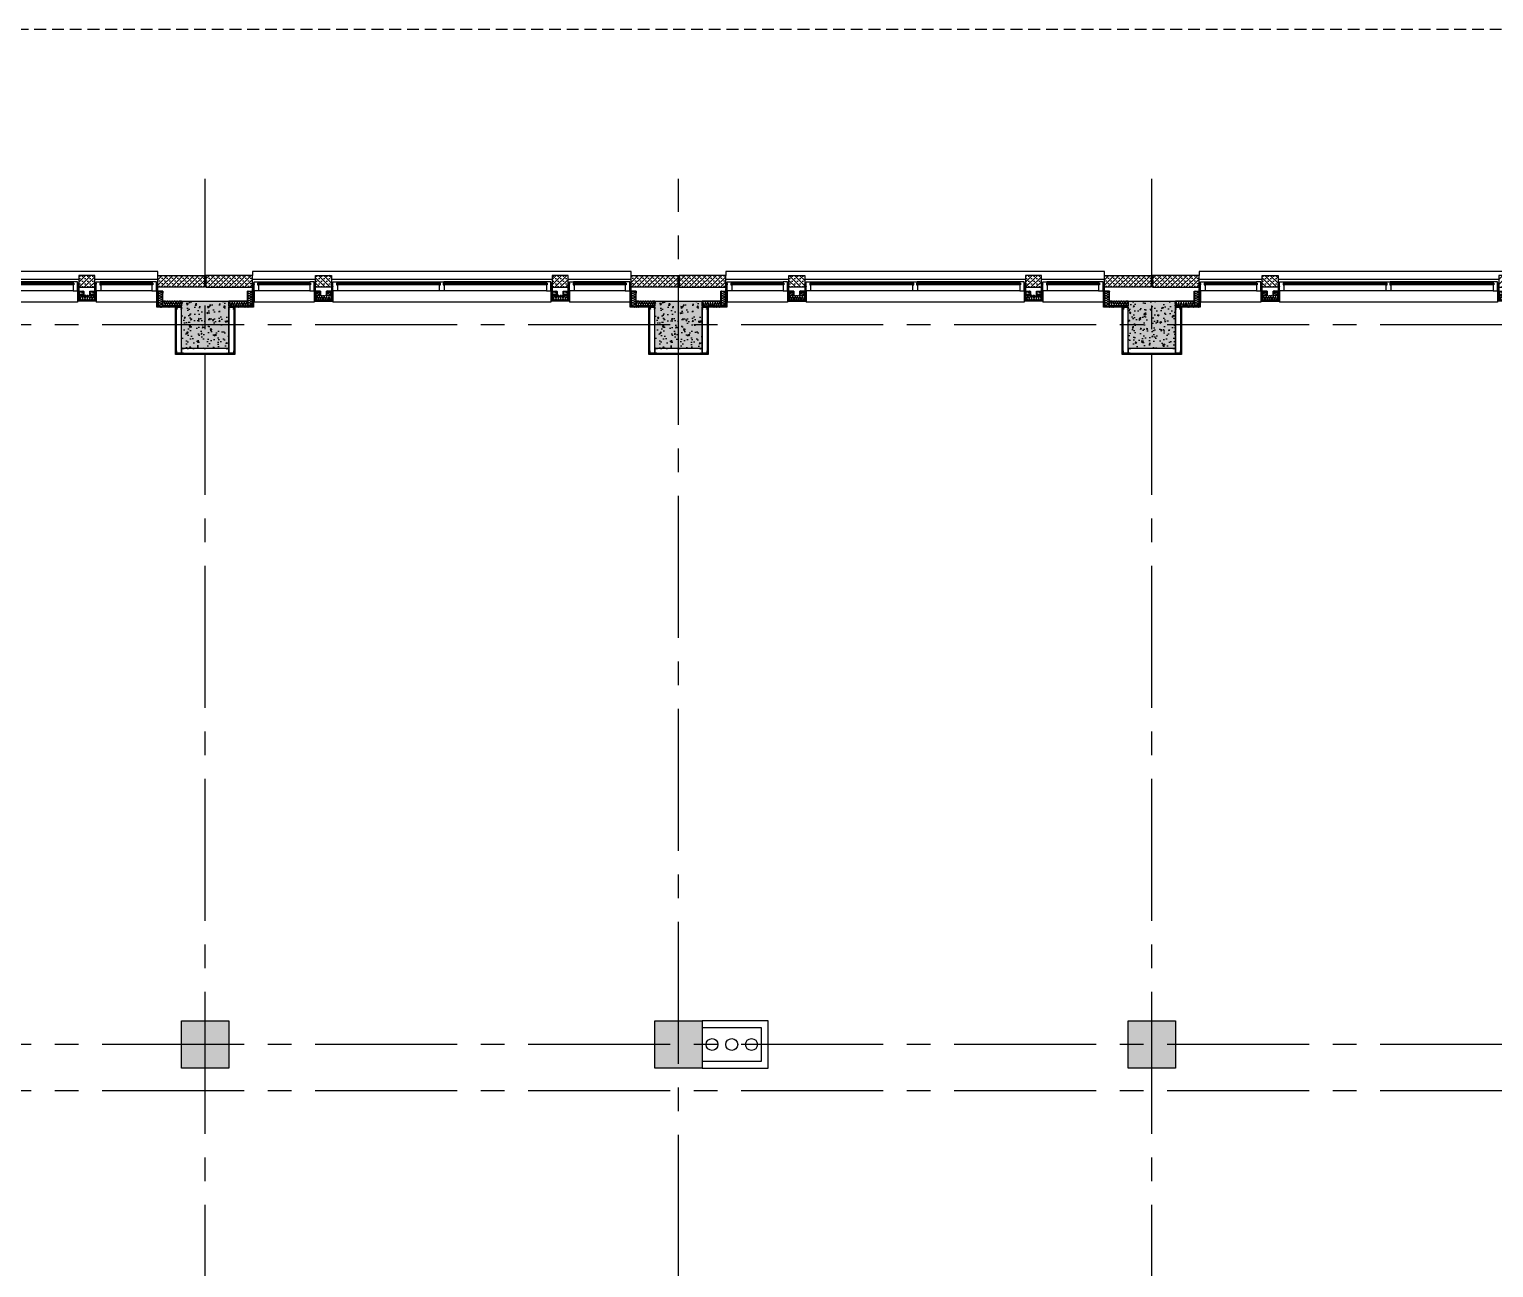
# Model space of a CAD drawing. Header units: inches. Extents: x 492 to 3438, y 475 to 1734.
# Drawn here: x 1234 to 1977, y 1106 to 1734 of the extents above; entities that cross this region are included whole.
import ezdxf

# ---------------------------------------------------------------- set-up
doc = ezdxf.new("R2010")
doc.units = ezdxf.units.IN
doc.header["$LTSCALE"] = 96
doc.header["$MEASUREMENT"] = 0
doc.linetypes.add('CENTER2', pattern=[1.125, 0.75, -0.125, 0.125, -0.125])
doc.linetypes.add('HIDDEN4', pattern=[0.09375, 0.0625, -0.03125])
for name, color, linetype in [('A-Cols-Bldg', 235, 'Continuous'), ('A-Flor-Pfix-Exst', 43, 'Continuous'), ('A-Glaz-Exst', 53, 'Continuous'), ('A-GRID-LINE', 13, 'CENTER2'), ('A-Wall-Bldg', 235, 'Continuous'), ('A-Wall-Bldg-Belw', 235, 'HIDDEN4'), ('DDET-HATCH', 44, 'Continuous'), ('DET-02', 5, 'Continuous'), ('DET-09', 33, 'Continuous')]:
    doc.layers.add(name, color=color, linetype=linetype)

# ---------------------------------------------------------------- blocks, each defined once
blk = doc.blocks.new('ww-45t-top-bottom')
blk.add_lwpolyline([(0, 0), (0, -2.25), (-0.56, -2.25)])
blk.add_lwpolyline([(0, -2.25), (-0.56, -2.25), (-0.56, -1.81), (-1.56, -1.81), (-1.56, -2.25), (-4.5, -2.25), (-4.5, 0), (0, 0)], close=True)
blk = doc.blocks.new('ww-45t-mid')
at = {"flags": 128}
blk.add_lwpolyline([(-0.56, 0), (0, 0), (0, -2.25), (-0.56, -2.25), (-0.56, -1.81), (-1.56, -1.81), (-1.56, -2.25), (-4.5, -2.25), (-4.5, 0), (-1.56, 0), (-1.56, -0.44), (-0.56, -0.44)], close=True, dxfattribs=at)
blk.add_lwpolyline([(-0.56, 0), (0, 0), (0, -2.25), (-0.56, -2.25)], dxfattribs=at)
blk = doc.blocks.new('sealant-plan')
at = {"layer": 'DET-09'}
for radius, start, end in [(0.5, 194.38833, 345.61145), (0.438, 196.4986, 343.50119), (0.375, 199.34917, 340.65062), (0.312, 203.42757, 336.57222)]:
    blk.add_arc((0.48, 0.12), radius, start, end, dxfattribs=at)
blk = doc.blocks.new('sealant-backer-rod-plan')
at = {"layer": 'DET-02'}
blk.add_arc((0, -1.5), 0.312, 23.42778, 156.57243, dxfattribs=at)
at = {"layer": 'DET-09'}
blk.add_circle((0, -0.5), 0.5, dxfattribs=at)
for radius, start, end in [(0.5, 14.38855, 165.61167), (0.438, 16.49881, 163.5014), (0.375, 19.34938, 160.65083)]:
    blk.add_arc((0, -1.5), radius, start, end, dxfattribs=at)
blk = doc.blocks.new('sealant-backer-rod-blocking')
for p, q in [((-0.74, 4.62), (0.01, 4.62)), ((-0.74, 4.62), (0.01, 1.92)), ((-0.74, 1.92), (0.01, 4.62)), ((-0.74, 4.62), (-0.74, 1.92)), ((0.01, 1.92), (-0.74, 1.92)), ((0.01, 4.62), (0.01, 1.92))]:
    blk.add_line(p, q)
at = {"xscale": 0.75, "yscale": 0.9000000000000057}
blk.add_blockref('sealant-backer-rod-plan', (-0.36, 1.92), dxfattribs=at)
at = {"xscale": 0.75}
blk.add_blockref('sealant-plan', (-0.73, 5), dxfattribs=at)
blk = doc.blocks.new('MTL_STD_2_1-2')
for p, q in [((0, 0.05), (0, 0.95)), ((0.05, 1), (0.31, 1)), ((2.45, 0), (0.05, 0)), ((0.31, 0.94), (0.06, 0.94)), ((0.06, 0.94), (0.06, 0.06)), ((0.06, 0.06), (2.44, 0.06)), ((0.31, 1), (0.31, 0.94)), ((2.19, 0.94), (2.19, 1)), ((2.19, 1), (2.45, 1)), ((2.44, 0.94), (2.19, 0.94)), ((2.44, 0.06), (2.44, 0.94)), ((2.5, 0.95), (2.5, 0.05))]:
    blk.add_line(p, q)
for centre, start, end in [((0.05, 0.95), 90, 180), ((0.05, 0.05), 180, 270), ((2.45, 0.95), 0, 90), ((2.45, 0.05), 270, 0)]:
    blk.add_arc(centre, 0.0469, start, end)
blk = doc.blocks.new('wind-ext-doublebay-schemeb-06-08flrs')
at = {"layer": 'A-Wall-Bldg'}
h = blk.add_hatch(dxfattribs=at)
h.set_pattern_fill('GYPBOARD', color=256, scale=0.2, style=0)
h.set_pattern_definition([(37.5, (-1566, 1457.34094), (-0.01259867, 0.385364754), [0, -0.304, 0, -0.34, 0, -0.325]), (7.5, (-1566, 1457.34094), (0.35395534, 0.56442921), [0, -0.164, 0, -0.274, 0, -0.105]), (327.5, (-1566.246, 1457.34094), (0.62282837, 0.00113181), [0, -0.1, 0, -0.36, 0, -0.47]), (317.5, (-1566.246, 1457.34094), (0.60122532, 0.17553511), [0, -0.05, 0, -0.236, 0, -0.27])])
h.paths.add_polyline_path([(34.5, 7.01), (25.5, 7.01), (25.5, 0), (26, 0), (26, 6.51), (34, 6.51), (34, 0), (34.5, 0)])
h = blk.add_hatch(dxfattribs=at)
h.set_pattern_fill('PRECAST', color=256, scale=20, style=0)
h.set_pattern_definition([(45, (-3317.7184, 1014), (-1.3258252, 1.3258252), []), (45, (-3316.3926, 1014), (-1.3258252, 1.3258252), [0, -1.875])])
h.paths.add_polyline_path([(34, -2.18), (34, -2.18), (34, -2.18), (34, -0.21), (34, -0.21), (34, -0.21), (34, 0), (26, 0), (26, -6), (34, -6)])
h = blk.add_hatch(dxfattribs=at)
h.set_pattern_fill('GYPBOARD', color=256, scale=0.2, style=0)
h.set_pattern_definition([(142.5, (1746, 1457.34094), (0.01259867, 0.385364754), [0, -0.304, 0, -0.34, 0, -0.325]), (172.5, (1746, 1457.34094), (-0.35395534, 0.56442921), [0, -0.164, 0, -0.274, 0, -0.105]), (212.5, (1746.246, 1457.34094), (-0.62282837, 0.00113181), [0, -0.1, 0, -0.36, 0, -0.47]), (222.5, (1746.246, 1457.34094), (-0.60122532, 0.17553511), [0, -0.05, 0, -0.236, 0, -0.27])])
h.paths.add_polyline_path([(145.5, 7.01), (154.5, 7.01), (154.5, 0), (154, 0), (154, 6.51), (146, 6.51), (146, 0), (145.5, 0)])
h = blk.add_hatch(dxfattribs=at)
h.set_pattern_fill('PRECAST', color=256, scale=20, style=0)
h.set_pattern_definition([(135, (3497.7184, 1014), (1.3258252, 1.3258252), []), (135, (3496.3926, 1014), (1.3258252, 1.3258252), [0, -1.875])])
h.paths.add_polyline_path([(146, -2.18), (146, -2.18), (146, -2.18), (146, -0.21), (146, -0.21), (146, -0.21), (146, 0), (154, 0), (154, -6), (146, -6)])
at = {"layer": 'A-Glaz-Exst', "linetype": 'Continuous'}
for p, q in [((-3, 1.75, 0), (23, 1.75, 0)), ((37, 1.75, 0), (88.88, 1.75)), ((91.12, 1.75), (143, 1.75, 0)), ((157, 1.75), (183, 1.75)), ((-3.43, -1.19, 0), (23.44, -1.19, 0)), ((-3.43, -2.19, 0), (23.07, -2.19, 0)), ((-3, -2.75), (23.19, -2.75)), ((36.57, -1.19, 0), (88.88, -1.19)), ((36.57, -1.44, 0), (89.32, -1.44)), ((36.57, -1.94, 0), (89.32, -1.94)), ((36.57, -2.19, 0), (89.32, -2.19, 0)), ((36.82, -1.94, 0), (36.82, -1.44, 0)), ((37, -2.75), (89.07, -2.75))]:
    blk.add_line(p, q, dxfattribs=at)
at = {"layer": 'A-Glaz-Exst'}
for p, q in [((-6, -4), (26, -4)), ((-3.43, -1.44, 0), (23.44, -1.44, 0)), ((-3.43, -1.94, 0), (23.44, -1.94, 0)), ((-3.18, -1.94, 0), (-3.18, -1.44, 0)), ((23.19, -1.94, 0), (23.19, -1.44, 0)), ((34, -4), (146, -4)), ((89.07, -1.94), (89.07, -1.44)), ((90.68, -1.19, 0), (143.44, -1.19, 0)), ((143.44, -1.44, 0), (90.68, -1.44, 0)), ((143.44, -1.94, 0), (90.68, -1.94, 0)), ((90.68, -2.19, 0), (143.44, -2.19, 0)), ((90.94, -1.94), (90.94, -1.44)), ((143.19, -2.75, 0), (91.12, -2.75)), ((143.18, -1.94, 0), (143.18, -1.44, 0)), ((154, -4), (186, -4)), ((156.57, -1.19, 0), (183.44, -1.19, 0)), ((183.44, -1.44, 0), (156.57, -1.44, 0)), ((183.44, -1.94, 0), (156.57, -1.94, 0)), ((156.81, -1.94, 0), (156.81, -1.44, 0)), ((157, -2.19, 0), (183, -2.19, 0)), ((183, -2.75), (157, -2.75)), ((183.19, -1.94, 0), (183.19, -1.44, 0))]:
    blk.add_line(p, q, dxfattribs=at)
at = {"layer": 'A-Wall-Bldg'}
for p, q in [((-5.25, 1.75), (-5.25, 7.51)), ((25.25, 1.75), (25.25, 7.51)), ((34.75, 1.75), (34.75, 7.51)), ((145.25, 1.75), (145.25, 7.51)), ((154.75, 7.51), (185.25, 7.51)), ((154.75, 1.75), (154.75, 7.51)), ((185.25, 1.75), (185.25, 7.51)), ((25.5, 0), (25.5, 7.01)), ((25.5, 7.01), (34.5, 7.01)), ((26, 0), (25.5, 0)), ((34, 6.51), (26, 6.51)), ((26, 6.51), (26, 0)), ((34, 0), (34, 6.51)), ((34.5, 0), (34, 0)), ((34.5, 7.01), (34.5, 0)), ((154.5, 7.01), (145.5, 7.01)), ((145.5, 7.01), (145.5, 0)), ((145.5, 0), (146, 0)), ((146, 0), (146, 6.51)), ((146, 6.51), (154, 6.51)), ((154, 6.51), (154, 0)), ((154, 0), (154.5, 0)), ((154.5, 0), (154.5, 7.01))]:
    blk.add_line(p, q, dxfattribs=at)
at = {"layer": 'A-Wall-Bldg', "linetype": 'Continuous'}
for p, q in [((-5.25, 7.51), (25.25, 7.51)), ((34.75, 7.51), (145.25, 7.51)), ((28.5, 3.04), (28.5, 2)), ((31.5, 3.04), (31.5, 2)), ((148.5, 3.04), (148.5, 2)), ((151.5, 3.04), (151.5, 2))]:
    blk.add_line(p, q, dxfattribs=at)
at = {"layer": 'A-Wall-Bldg', "flags": 128}
for points in [[(26, 0), (26, -6), (34, -6), (34, 0), (26, 0)], [(154, 0), (154, -6), (146, -6), (146, 0), (154, 0)]]:
    blk.add_lwpolyline(points, dxfattribs=at)
at = {"layer": 'A-Wall-Bldg', "elevation": 0}
for points in [[(26.11, 2.07, -0.140297), (26.04, 2.33, -0.414214), (26.52, 2.81), (27.96, 2.45, 1), (27.96, 3.41), (26.52, 3.05, -0.414214), (26.04, 3.53, -0.414214), (26.52, 4), (27.96, 3.65, 0.306638), (28.4, 3.95)], [(26.06, 4.07, 0.476748), (26.64, 4.54), (26.28, 5.98, -0.414214), (26.76, 6.46, -0.414214), (27.24, 5.98), (26.88, 4.54, 1), (27.84, 4.54), (27.48, 5.98, -0.414214), (27.96, 6.46, -0.414214), (28.44, 5.98), (28.08, 4.54, 1), (29.04, 4.54), (28.68, 5.98, -0.414214), (29.16, 6.46, -0.414214), (29.64, 5.98), (29.28, 4.54, 1), (30.23, 4.54), (29.87, 5.98, -0.414214), (30.35, 6.46, -0.414214), (30.83, 5.98), (30.47, 4.54, 1), (31.43, 4.54), (31.07, 5.98, -0.414214), (31.55, 6.46, -0.414214), (32.03, 5.98), (31.67, 4.54, 1), (32.63, 4.54), (32.27, 5.98, -0.414214), (32.75, 6.46, -0.414214), (33.23, 5.98), (32.87, 4.54, 1), (33.83, 4.54), (33.47, 5.98, -0.354346), (33.85, 6.45, -0.354346)], [(33.85, 2.01, 0.239205), (33.46, 2.21), (32.02, 1.85, -0.414214), (31.54, 2.33, -0.414214), (32.02, 2.81), (33.46, 2.45, 1), (33.46, 3.41), (32.02, 3.05, -0.414214), (31.54, 3.53, -0.414214), (32.02, 4), (33.46, 3.65, 0.306638), (33.9, 3.95)], [(146.15, 2.01, -0.239205), (146.54, 2.21), (147.98, 1.85, 0.414214), (148.46, 2.33, 0.414214), (147.98, 2.81), (146.54, 2.45, -1), (146.54, 3.41), (147.98, 3.05, 0.414214), (148.46, 3.53, 0.414214), (147.98, 4), (146.54, 3.65, -0.306638), (146.1, 3.95)], [(153.94, 4.07, -0.476748), (153.36, 4.54), (153.72, 5.98, 0.414214), (153.24, 6.46, 0.414214), (152.76, 5.98), (153.12, 4.54, -1), (152.16, 4.54), (152.52, 5.98, 0.414214), (152.04, 6.46, 0.414214), (151.56, 5.98), (151.92, 4.54, -1), (150.96, 4.54), (151.32, 5.98, 0.414214), (150.84, 6.46, 0.414214), (150.36, 5.98), (150.72, 4.54, -1), (149.77, 4.54), (150.13, 5.98, 0.414214), (149.65, 6.46, 0.414214), (149.17, 5.98), (149.53, 4.54, -1), (148.57, 4.54), (148.93, 5.98, 0.414214), (148.45, 6.46, 0.414214), (147.97, 5.98), (148.33, 4.54, -1), (147.37, 4.54), (147.73, 5.98, 0.414214), (147.25, 6.46, 0.414214), (146.77, 5.98), (147.13, 4.54, -1), (146.17, 4.54), (146.53, 5.98, 0.354346), (146.15, 6.45, 0.354346)], [(153.89, 2.07, 0.140297), (153.96, 2.33, 0.414214), (153.48, 2.81), (152.04, 2.45, -1), (152.04, 3.41), (153.48, 3.05, 0.414214), (153.96, 3.53, 0.414214), (153.48, 4), (152.04, 3.65, -0.306638), (151.6, 3.95)]]:
    blk.add_lwpolyline(points, format="xyb", dxfattribs=at)
at = {"layer": 'A-Wall-Bldg', "linetype": 'Continuous', "flags": 128}
blk.add_lwpolyline([(-6, -6), (-6, -8), (186, -8), (186, -6)], dxfattribs=at)
at = {"layer": 'A-Glaz-Exst'}
for p, yscale in [((-5.26, -2.75), 0.7000000000000455), ((25.99, -2.75, 0), 0.5499999999999545)]:
    blk.add_blockref('sealant-backer-rod-blocking', p, dxfattribs=dict(at, yscale=yscale))
at = {"layer": 'A-Glaz-Exst', "linetype": 'Continuous', "xscale": -1, "rotation": 90}
for p in [(-5.25, -2.75), (34.75, -2.75, 0), (154.75, -2.75, 0)]:
    blk.add_blockref('ww-45t-top-bottom', p, dxfattribs=at)
at = {"layer": 'A-Glaz-Exst', "linetype": 'Continuous', "rotation": 270}
for name, p in [('ww-45t-top-bottom', (25.25, -2.75, 0)), ('ww-45t-mid', (91.12, -2.75)), ('ww-45t-top-bottom', (145.25, -2.75, 0)), ('ww-45t-top-bottom', (185.25, -2.75))]:
    blk.add_blockref(name, p, dxfattribs=at)
at = {"layer": 'A-Glaz-Exst', "linetype": 'Continuous', "yscale": 0.5499999999999545}
blk.add_blockref('sealant-backer-rod-blocking', (34.74, -2.75), dxfattribs=at)
at = {"layer": 'A-Glaz-Exst', "xscale": -1, "yscale": 0.5499999999999545}
for p in [(145.26, -2.75), (154.01, -2.75, 0)]:
    blk.add_blockref('sealant-backer-rod-blocking', p, dxfattribs=at)
at = {"layer": 'A-Wall-Bldg'}
for p, rotation in [((26, 6.51), 270), ((146, 6.51, 0), 270), ((148.5, 4.01), 180), ((154, 4.01), 180)]:
    blk.add_blockref('MTL_STD_2_1-2', p, dxfattribs=dict(at, rotation=rotation))
at = {"layer": 'A-Wall-Bldg', "xscale": -1}
for p, rotation in [((26, 4.01), 180), ((31.5, 4.01), 180), ((34, 6.51, 0), 90), ((154, 6.51), 90)]:
    blk.add_blockref('MTL_STD_2_1-2', p, dxfattribs=dict(at, rotation=rotation))
at = {"layer": 'A-Wall-Bldg'}
for p in [(26, 2), (31.5, 2)]:
    blk.add_blockref('MTL_STD_2_1-2', p, dxfattribs=at)
at = {"layer": 'A-Wall-Bldg', "xscale": -1}
for p in [(148.5, 2), (154, 2)]:
    blk.add_blockref('MTL_STD_2_1-2', p, dxfattribs=at)
at = {"layer": 'A-Wall-Bldg', "yscale": 0.7000000000000455}
blk.add_blockref('sealant-backer-rod-blocking', (185.99, -2.75), dxfattribs=at)
blk = doc.blocks.new('pier-6d-6th-8th-flr')
at = {"layer": 'A-Wall-Bldg'}
h = blk.add_hatch(dxfattribs=at)
h.set_pattern_fill('GYPBOARD', color=256, scale=0.25, angle=270, style=0)
h.set_pattern_definition([(307.5, (-1266, 1020), (0.48170594, 0.01574834), [0, -0.38, 0, -0.425, 0, -0.40625]), (277.5, (-1266, 1020), (0.70553652, -0.44244418), [0, -0.205, 0, -0.3425, 0, -0.13125]), (237.5, (-1266, 1020.3075), (0.00141476, -0.77853547), [0, -0.125, 0, -0.45, 0, -0.5875]), (227.5, (-1266, 1020.3075), (0.2194189, -0.75153165), [0, -0.0625, 0, -0.295, 0, -0.3375])])
h.paths.add_polyline_path([(15.5, 25), (15, 25), (15, 16), (15.55, 16, -0.414214), (15.5, 16.05)])
h.paths.add_polyline_path([(15.5, 39.5), (30, 39.5), (30, 40), (15, 40), (15, 25), (15.5, 25)])
h.paths.add_polyline_path([(45, 40), (30, 40), (30, 39.5), (44.5, 39.5), (44.5, 25), (45, 25)])
h.paths.add_polyline_path([(45, 25), (44.5, 25), (44.5, 16.05, -0.414214), (44.45, 16), (45, 16)])
h = blk.add_hatch(dxfattribs=at)
h.set_pattern_fill('GYPBOARD', color=256, scale=0.25, angle=270, style=0)
h.set_pattern_definition([(307.5, (-3497.5309, 1020.00047), (0.481705942, 0.01574834), [0, -0.38, 0, -0.425, 0, -0.40625]), (277.5, (-3497.5309, 1020.0005), (0.70553652, -0.44244418), [0, -0.205, 0, -0.3425, 0, -0.13125]), (237.5, (-3497.5309, 1020.30797), (0.001414763, -0.778535465), [0, -0.125, 0, -0.45, 0, -0.5875]), (227.5, (-3497.5309, 1020.308), (0.21941889, -0.75153165), [0, -0.0625, 0, -0.295, 0, -0.3375])])
h.paths.add_polyline_path([(18, 16), (5.5, 16), (5.5, 6.75), (6, 6.75), (6, 9.25), (6, 15.5), (18, 15.5)])
h = blk.add_hatch(dxfattribs=at)
h.set_pattern_fill('GYPBOARD', color=256, scale=0.25, angle=270, style=0)
h.set_pattern_definition([(232.5, (3557.5309, 1020.00047), (-0.481705942, 0.01574834), [0, -0.38, 0, -0.425, 0, -0.40625]), (262.5, (3557.5309, 1020.0005), (-0.70553652, -0.44244418), [0, -0.205, 0, -0.3425, 0, -0.13125]), (302.5, (3557.5309, 1020.30797), (-0.001414763, -0.778535465), [0, -0.125, 0, -0.45, 0, -0.5875]), (312.5, (3557.5309, 1020.308), (-0.21941889, -0.75153165), [0, -0.0625, 0, -0.295, 0, -0.3375])])
h.paths.add_polyline_path([(42, 16), (54.5, 16), (54.5, 6.75), (54, 6.75), (54, 9.25), (54, 15.5), (42, 15.5)])
h = blk.add_hatch(dxfattribs=at)
h.set_pattern_fill('PRECAST', color=256, scale=20, style=0)
h.set_pattern_definition([(45, (-786, 1107.9646), (-1.3258252, 1.3258252), []), (45, (-784.6742, 1107.9646), (-1.3258252, 1.3258252), [0, -1.875])])
h.paths.add_polyline_path([(30.38, 6), (30.38, 0), (54, 0), (54, 6)])
h.paths.add_polyline_path([(6, 6), (6, 0), (29.63, 0), (29.63, 6)])
for p, q in [((15, 40), (45, 40)), ((15, 16), (15, 40)), ((15.5, 16.05), (15.5, 39.5)), ((15.5, 39.5), (44.5, 39.5)), ((18, 39.5), (18, 16)), ((18.45, 39.5), (42, 39.5)), ((44.5, 39.5), (44.5, 16.05)), ((45, 40), (45, 16)), ((18.45, 37), (42, 37)), ((8.5, 15.5), (8.5, 8)), ((51.5, 15.5), (51.5, 8)), ((9, 13), (18, 13)), ((51, 13), (42, 13))]:
    blk.add_line(p, q, dxfattribs=at)
at = {"layer": 'A-Wall-Bldg', "flags": 128}
for points in [[(5.5, 6.75), (5.5, 16), (18, 16)], [(18, 15.5), (6, 15.5), (6, 6.75), (5.5, 6.75)], [(42, 16), (54.5, 16), (54.5, 6.75)], [(42, 15.5), (54, 15.5), (54, 6.75), (54.5, 6.75)], [(29.63, 0), (29.63, 6), (29.63, 6), (29.63, 6), (6, 6), (6, 0), (29.63, 0), (29.63, 0)], [(30.38, 0), (30.38, 6), (30.38, 6), (30.38, 6), (54, 6), (54, 0), (30.38, 0), (30.38, 0)]]:
    blk.add_lwpolyline(points, dxfattribs=at)
at = {"layer": 'A-Wall-Bldg'}
for points in [[(6.05, 8, -0.352063), (6.52, 8.38), (7.96, 8.02, 1), (7.96, 8.98), (6.52, 8.62, -0.414214), (6.04, 9.1, -0.414214), (6.52, 9.57), (7.96, 9.22, 1), (7.96, 10.17), (6.52, 9.81, -0.414214), (6.04, 10.29, -0.414214), (6.52, 10.77), (7.96, 10.41, 0.414214), (8.44, 10.89, 0.414214), (7.96, 11.37), (6.52, 11.01, -0.414214), (6.04, 11.49, -0.414214), (6.52, 11.97), (7.96, 11.61, 1), (7.96, 12.57), (6.52, 12.21, -0.414214), (6.04, 12.69, -0.414214), (6.52, 13.17), (7.96, 12.81, 1), (7.96, 13.77), (6.52, 13.41, -0.414214), (6.04, 13.89, -0.414214), (6.52, 14.37), (7.96, 14.01, 1), (7.96, 14.96), (6.52, 14.61, -0.414214), (6.04, 15.08, -0.210213), (6.2, 15.44)], [(18, 13.09, -0.314164), (17.69, 13.54), (18.05, 14.97, 1), (17.09, 14.97), (17.45, 13.54, -0.414214), (16.97, 13.06, -0.414214), (16.49, 13.54), (16.85, 14.97, 1), (15.89, 14.97), (16.25, 13.54, -0.414214), (15.77, 13.06, -0.414214), (15.29, 13.54), (15.65, 14.97, 1), (14.69, 14.97), (15.05, 13.54, -0.414214), (14.57, 13.06, -0.062848), (14.45, 13.04, -0.414214), (13.97, 13.52), (14.33, 14.96, 1), (13.37, 14.96), (13.73, 13.52, -0.414214), (13.26, 13.04, -0.414214), (12.78, 13.52), (13.14, 14.96, 1), (12.18, 14.96), (12.54, 13.52, -0.414214), (12.06, 13.04, -0.414214), (11.58, 13.52), (11.94, 14.96, 1), (10.98, 14.96), (11.34, 13.52, -0.414214), (10.86, 13.04, -0.414214), (10.38, 13.52), (10.74, 14.96, 1), (9.78, 14.96), (10.14, 13.52, -0.414214), (9.66, 13.04, -0.414214), (9.18, 13.52), (9.54, 14.96, 0.414214), (9.06, 15.44)], [(42, 13.09, 0.314164), (42.31, 13.54), (41.95, 14.97, -1), (42.91, 14.97), (42.55, 13.54, 0.414214), (43.03, 13.06, 0.414214), (43.51, 13.54), (43.15, 14.97, -1), (44.11, 14.97), (43.75, 13.54, 0.414214), (44.23, 13.06, 0.414214), (44.71, 13.54), (44.35, 14.97, -1), (45.31, 14.97), (44.95, 13.54, 0.414214), (45.43, 13.06, 0.062848), (45.55, 13.04, 0.414214), (46.03, 13.52), (45.67, 14.96, -1), (46.63, 14.96), (46.27, 13.52, 0.414214), (46.74, 13.04, 0.414214), (47.22, 13.52), (46.86, 14.96, -1), (47.82, 14.96), (47.46, 13.52, 0.414214), (47.94, 13.04, 0.414214), (48.42, 13.52), (48.06, 14.96, -1), (49.02, 14.96), (48.66, 13.52, 0.414214), (49.14, 13.04, 0.414214), (49.62, 13.52), (49.26, 14.96, -1), (50.22, 14.96), (49.86, 13.52, 0.414214), (50.34, 13.04, 0.414214), (50.82, 13.52), (50.46, 14.96, -0.414214), (50.94, 15.44)], [(51.55, 8, -0.352063), (52.02, 8.38), (53.46, 8.02, 1), (53.46, 8.98), (52.02, 8.62, -0.414214), (51.54, 9.1, -0.414214), (52.02, 9.57), (53.46, 9.22, 1), (53.46, 10.17), (52.02, 9.81, -0.414214), (51.54, 10.29, -0.414214), (52.02, 10.77), (53.46, 10.41, 0.414214), (53.94, 10.89, 0.414214), (53.46, 11.37), (52.02, 11.01, -0.414214), (51.54, 11.49, -0.414214), (52.02, 11.97), (53.46, 11.61, 1), (53.46, 12.57), (52.02, 12.21, -0.414214), (51.54, 12.69, -0.414214), (52.02, 13.17), (53.46, 12.81, 1), (53.46, 13.77), (52.02, 13.41, -0.414214), (51.54, 13.89, -0.414214), (52.02, 14.37), (53.46, 14.01, 1), (53.46, 14.96), (52.02, 14.61, -0.414214), (51.54, 15.08, -0.210213), (51.7, 15.44)]]:
    blk.add_lwpolyline(points, format="xyb", dxfattribs=at)
at = {"layer": 'A-Wall-Bldg', "xscale": -1}
for p, rotation in [((15.5, 39.5), 180), ((42, 39.5), 90), ((42, 39.5), 180), ((6, 15.5), 180), ((18, 15.5), 90), ((51.5, 15.5), 90)]:
    blk.add_blockref('MTL_STD_2_1-2', p, dxfattribs=dict(at, rotation=rotation))
at = {"layer": 'A-Wall-Bldg'}
for p, rotation in [((18, 39.5), 270), ((8.5, 15.5), 270), ((42, 15.5), 270), ((54, 15.5), 180)]:
    blk.add_blockref('MTL_STD_2_1-2', p, dxfattribs=dict(at, rotation=rotation))
for p in [(15.5, 16), (42, 16), (6, 8)]:
    blk.add_blockref('MTL_STD_2_1-2', p, dxfattribs=at)
for name, p, xscale in [('MTL_STD_2_1-2', (54, 8), -1), ('sealant-backer-rod-plan', (30, 1.38), -0.75)]:
    blk.add_blockref(name, p, dxfattribs=dict(at, xscale=xscale))
blk = doc.blocks.new('x-p_col_grid-6h$0$nb-col')
blk.add_hatch(color=256).paths.add_polyline_path([(0, 0), (24, 0), (24, 24), (0, 24)])
blk.add_lwpolyline([(0, 24), (24, 24), (24, 0), (0, 0)], close=True)

msp = doc.modelspace()

# ---------------------------------------------------------------- hatches: boundary and pattern name
at = {"layer": 'DDET-HATCH'}
h = msp.add_hatch(dxfattribs=at)
h.set_pattern_fill('CONCRETE', color=256, angle=-180, style=0)
h.set_pattern_definition([(230, (3339.606, 588.757), (-7.172602, 0.627521), [0.75, -8.25]), (175, (3339.606, 588.757), (1.387513, -7.521921), [0.6, -6.6]), (280.4514, (3339.0085, 588.809), (-5.785094, -6.894395), [0.637402, -7.01142]), (226.1842, (3339.606, 586.757), (-10.67241, 1.65519), [1.125, -12.375]), (276.6356, (3338.717, 586.895), (-9.346627, -9.74118), [0.956103, -10.51713]), (171.1842, (3339.606, 586.757), (-9.34662, -9.741186), [0.9, -9.9]), (201, (3338.606, 587.257), (-5.96907, 4.026189), [0.75, -8.25]), (146, (3338.606, 587.257), (-2.433153, -7.2515), [0.6, -6.6]), (251.4514, (3338.109, 587.5924), (-8.402226, -3.225305), [0.637402, -7.01142]), (217.5, (3339.6062, 588.757), (-0.1215986, -3.3289385), [0, -6.52, 0, -6.7, 0, -6.625]), (187.5, (3339.6062, 588.757), (-2.6306954, -3.944117), [0, -3.82, 0, -6.37, 0, -2.525]), (147.5, (3341.8362, 588.757), (-5.3382244, 0.2255487), [0, -2.5, 0, -7.8, 0, -10.35]), (137.5, (3342.836, 588.757), (-5.831862, -1.00105), [0, -3.25, 0, -5.18, 0, -7.35])])
h.paths.add_polyline_path([(1311.61, 1571.76), (1323.61, 1571.76), (1323.61, 1583.76), (1311.61, 1583.76)])
h.paths.add_polyline_path([(1323.61, 1571.76), (1335.61, 1571.76), (1335.61, 1583.76), (1323.61, 1583.76)])
h.paths.add_polyline_path([(1323.61, 1583.76), (1335.61, 1583.76), (1335.61, 1593.58, -0.110831), (1335.56, 1593.78), (1335.61, 1593.97), (1335.61, 1595.76), (1323.61, 1595.76)])
h.paths.add_polyline_path([(1311.61, 1583.76), (1323.61, 1583.76), (1323.61, 1595.76), (1311.61, 1595.76), (1311.61, 1593.97), (1311.65, 1593.78, -0.110831), (1311.61, 1593.58)])
h = msp.add_hatch(dxfattribs=at)
h.set_pattern_fill('CONCRETE', color=256, angle=-180, style=0)
h.set_pattern_definition([(230, (3579.606, 588.71), (-7.172602, 0.627521), [0.75, -8.25]), (175, (3579.606, 588.71), (1.387513, -7.521921), [0.6, -6.6]), (280.4514, (3579.0085, 588.762), (-5.785094, -6.894395), [0.637402, -7.01142]), (226.1842, (3579.606, 586.71), (-10.67241, 1.65519), [1.125, -12.375]), (276.6356, (3578.717, 586.848), (-9.346627, -9.74118), [0.956103, -10.51713]), (171.1842, (3579.606, 586.71), (-9.34662, -9.741186), [0.9, -9.9]), (201, (3578.606, 587.21), (-5.96907, 4.026189), [0.75, -8.25]), (146, (3578.606, 587.21), (-2.433153, -7.2515), [0.6, -6.6]), (251.4514, (3578.109, 587.5455), (-8.402226, -3.225305), [0.637402, -7.01142]), (217.5, (3579.6062, 588.71), (-0.1215986, -3.3289385), [0, -6.52, 0, -6.7, 0, -6.625]), (187.5, (3579.6062, 588.71), (-2.6306954, -3.944117), [0, -3.82, 0, -6.37, 0, -2.525]), (147.5, (3581.8362, 588.71), (-5.3382244, 0.2255487), [0, -2.5, 0, -7.8, 0, -10.35]), (137.5, (3582.836, 588.71), (-5.831862, -1.00105), [0, -3.25, 0, -5.18, 0, -7.35])])
h.paths.add_polyline_path([(1551.61, 1571.71), (1563.61, 1571.71), (1563.61, 1583.71), (1551.61, 1583.71)])
h.paths.add_polyline_path([(1563.61, 1571.71), (1575.61, 1571.71), (1575.61, 1583.71), (1563.61, 1583.71)])
h.paths.add_polyline_path([(1563.61, 1583.71), (1575.61, 1583.71), (1575.61, 1593.53, -0.110831), (1575.56, 1593.74), (1575.61, 1593.92), (1575.61, 1595.71), (1563.61, 1595.71)])
h.paths.add_polyline_path([(1551.61, 1583.71), (1563.61, 1583.71), (1563.61, 1595.71), (1551.61, 1595.71), (1551.61, 1593.92), (1551.65, 1593.74, -0.110831), (1551.61, 1593.53)])
h = msp.add_hatch(dxfattribs=at)
h.set_pattern_fill('CONCRETE', color=256, angle=-180, style=0)
h.set_pattern_definition([(230, (3339.606, 588.757), (-7.172602, 0.627521), [0.75, -8.25]), (175, (3339.606, 588.757), (1.387513, -7.52192), [0.6, -6.6]), (280.4514, (3339.0085, 588.809), (-5.785094, -6.894395), [0.637402, -7.01142]), (226.1842, (3339.606, 586.757), (-10.67241, 1.65519), [1.125, -12.375]), (276.6356, (3338.717, 586.895), (-9.346627, -9.74118), [0.9561, -10.51713]), (171.1842, (3339.606, 586.757), (-9.34662, -9.741186), [0.9, -9.9]), (201, (3338.606, 587.257), (-5.96907, 4.026189), [0.75, -8.25]), (146, (3338.606, 587.257), (-2.433153, -7.2515), [0.6, -6.6]), (251.4514, (3338.109, 587.5924), (-8.402226, -3.225305), [0.637402, -7.01142]), (217.5, (3339.6062, 588.757), (-0.1215986, -3.3289385), [0, -6.52, 0, -6.7, 0, -6.625]), (187.5, (3339.6062, 588.757), (-2.6306954, -3.944117), [0, -3.82, 0, -6.37, 0, -2.525]), (147.5, (3341.8362, 588.757), (-5.3382244, 0.2255487), [0, -2.5, 0, -7.8, 0, -10.35]), (137.5, (3342.836, 588.757), (-5.831862, -1.00105), [0, -3.25, 0, -5.18, 0, -7.35])])
h.paths.add_polyline_path([(1803.61, 1571.76), (1815.61, 1571.76), (1815.61, 1583.76), (1803.61, 1583.76)])
h.paths.add_polyline_path([(1791.61, 1571.76), (1803.61, 1571.76), (1803.61, 1583.76), (1791.61, 1583.76)])
h.paths.add_polyline_path([(1791.61, 1583.76), (1803.61, 1583.76), (1803.61, 1595.76), (1791.61, 1595.76), (1791.61, 1593.97), (1791.65, 1593.78, -0.110831), (1791.61, 1593.58)])
h.paths.add_polyline_path([(1803.61, 1583.76), (1815.61, 1583.76), (1815.61, 1593.58, -0.110831), (1815.56, 1593.78), (1815.61, 1593.97), (1815.61, 1595.76), (1803.61, 1595.76)])

# ---------------------------------------------------------------- linework, layer by layer
at = {"layer": 'A-Flor-Pfix-Exst'}
for centre in [(1580.61, 1218.76), (1590.61, 1218.76), (1600.61, 1218.76)]:
    msp.add_circle(centre, 3, dxfattribs=at)
at = {"layer": 'A-GRID-LINE'}
for p, q in [((1323.61, 525.47), (1323.61, 1657.77)), ((1563.61, 560.98), (1563.61, 1657.77)), ((1803.61, 525.47), (1803.61, 1657.77)), ((3395.41, 1583.76), (539.84, 1583.76)), ((3395.41, 1218.76), (555.52, 1218.76)), ((3395.41, 1195.24), (553.92, 1195.24))]:
    msp.add_line(p, q, dxfattribs=at)
at = {"layer": 'A-Wall-Bldg', "flags": 128}
for points in [[(1575.61, 1206.76), (1609.11, 1206.76), (1609.11, 1230.76), (1575.61, 1230.76)], [(1575.61, 1210.26), (1605.61, 1210.26), (1605.61, 1227.26), (1575.61, 1227.26)]]:
    msp.add_lwpolyline(points, dxfattribs=at)
at = {"layer": 'A-Wall-Bldg-Belw', "flags": 128}
msp.add_lwpolyline([(579.61, 648.76), (579.61, 1637.62, -0.414214), (675.61, 1733.62), (3293.88, 1733.62, -0.414214), (3437.88, 1589.62), (3437.88, 678.76, -0.375161), (3347.88, 588.76), (639.61, 588.76, -0.414214)], format="xyb", close=True, dxfattribs=at)

# ---------------------------------------------------------------- block references
at = {"rotation": 180}
for name, p in [('wind-ext-doublebay-schemeb-06-08flrs', (1293.61, 1602.76)), ('pier-6d-6th-8th-flr', (1353.61, 1608.76)), ('wind-ext-doublebay-schemeb-06-08flrs', (1533.61, 1602.76)), ('pier-6d-6th-8th-flr', (1593.61, 1608.76)), ('wind-ext-doublebay-schemeb-06-08flrs', (1773.61, 1602.76)), ('pier-6d-6th-8th-flr', (1833.61, 1608.76)), ('wind-ext-doublebay-schemeb-06-08flrs', (2013.61, 1602.76))]:
    msp.add_blockref(name, p, dxfattribs=at)
at = {"layer": 'A-Cols-Bldg', "rotation": 180}
for p in [(1335.61, 1595.76), (1575.61, 1595.76), (1815.61, 1595.76), (1335.61, 1230.76), (1575.61, 1230.76), (1815.61, 1230.76)]:
    msp.add_blockref('x-p_col_grid-6h$0$nb-col', p, dxfattribs=at)

doc.saveas('drawing.dxf')
